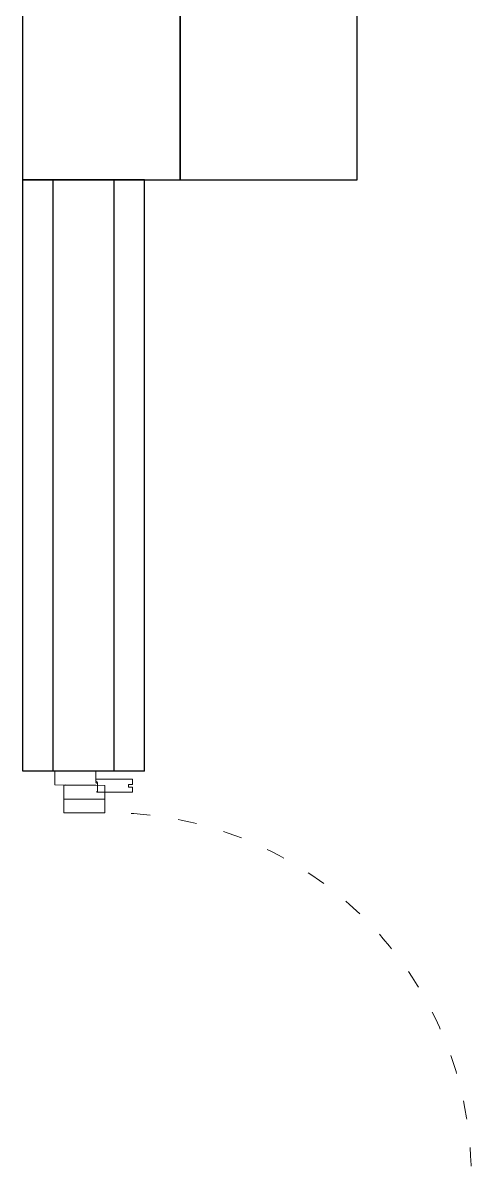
# Model space of a CAD drawing. Header units: millimetres. Extents: x 1531071 to 1560283, y -701792 to -691067.
# Drawn here: x 1553067.2 to 1553181.2, y -699300.5 to -699010.2 of the extents above; entities that cross this region are included whole.
import ezdxf

# ---------------------------------------------------------------- set-up
doc = ezdxf.new("R2010")
doc.units = ezdxf.units.MM
doc.header["$LTSCALE"] = 20
doc.header["$MEASUREMENT"] = 0
doc.linetypes.add('ACAD_ISO03W100', pattern=[30, 12, -18])
doc.layers.add('Qapi', color=5, linetype='Continuous', lineweight=13)

msp = doc.modelspace()

# ---------------------------------------------------------------- linework, layer by layer
at = {"color": 0, "lineweight": 30, "ltscale": 0.5}
for p, q in [((1553067.21, -699050.21), (1553067.21, -698780.21)), ((1553107.21, -699050.21), (1553107.21, -698945.21)), ((1553067.21, -699050.21), (1553107.21, -699050.21))]:
    msp.add_line(p, q, dxfattribs=at)
at = {"color": 5}
for p, q in [((1553067.21, -699200.69), (1553067.21, -699050.21)), ((1553098.15, -699050.21), (1553067.21, -699050.21)), ((1553074.95, -699200.69), (1553074.95, -699050.21)), ((1553090.42, -699200.69), (1553090.42, -699050.21)), ((1553098.15, -699200.69), (1553098.15, -699050.21)), ((1553098.15, -699200.69), (1553067.21, -699200.69))]:
    msp.add_line(p, q, dxfattribs=at)
at = {"ltscale": 0.5}
msp.add_lwpolyline([(1553107.21, -699050.21), (1553152.21, -699050.21), (1553152.21, -698945.21), (1553112.19, -698945.21), (1553107.21, -698945.21)], close=True, dxfattribs=at)
at = {"layer": 'Qapi'}
for p, q in [((1553075.32, -699204.2), (1553075.34, -699200.71)), ((1553075.34, -699200.71), (1553085.78, -699200.75)), ((1553085.78, -699200.75), (1553085.77, -699203.32)), ((1553085.77, -699203.14), (1553085.77, -699202.7)), ((1553085.77, -699202.7), (1553095.1, -699202.73)), ((1553095.1, -699202.73), (1553095.1, -699204.05)), ((1553082.98, -699204.22), (1553075.32, -699204.2)), ((1553077.63, -699204.27), (1553077.62, -699207.75)), ((1553077.62, -699207.75), (1553077.63, -699205.18)), ((1553077.63, -699204.27), (1553088.07, -699204.31)), ((1553078.11, -699204.2), (1553085.77, -699204.23)), ((1553086.04, -699205.83), (1553086.18, -699205.83)), ((1553086.04, -699205.83), (1553086.04, -699206.04)), ((1553086.04, -699206.04), (1553095.09, -699206.07)), ((1553086.17, -699203.45), (1553086.17, -699203.45)), ((1553086.18, -699205.83), (1553086.19, -699203.53)), ((1553088.07, -699204.31), (1553088.06, -699207.79)), ((1553088.06, -699207.79), (1553088.07, -699205.21)), ((1553094.1, -699204.05), (1553094.1, -699204.75)), ((1553095.1, -699204.05), (1553094.1, -699204.05)), ((1553095.09, -699204.75), (1553094.1, -699204.75)), ((1553095.09, -699204.75), (1553095.09, -699206.07)), ((1553077.62, -699207.75), (1553088.06, -699207.79)), ((1553088.06, -699207.79), (1553077.62, -699207.75)), ((1553088.06, -699207.79), (1553077.62, -699207.75)), ((1553088.06, -699207.79), (1553077.62, -699207.75)), ((1553077.62, -699207.75), (1553088.06, -699207.79)), ((1553077.62, -699207.75), (1553088.06, -699207.79)), ((1553077.62, -699207.81), (1553088.06, -699207.77)), ((1553088.06, -699207.77), (1553077.62, -699207.81)), ((1553088.06, -699207.77), (1553077.62, -699207.81)), ((1553088.06, -699207.77), (1553077.62, -699207.81)), ((1553077.62, -699207.81), (1553088.06, -699207.77)), ((1553077.62, -699207.81), (1553088.06, -699207.77)), ((1553077.62, -699207.81), (1553077.63, -699210.38)), ((1553077.63, -699211.29), (1553077.62, -699207.81)), ((1553088.07, -699211.25), (1553088.06, -699207.77)), ((1553088.06, -699207.77), (1553088.07, -699210.35)), ((1553077.63, -699211.29), (1553088.07, -699211.25))]:
    msp.add_line(p, q, dxfattribs=at)
msp.add_circle((1553085.98, -699203.53), 0.209, dxfattribs=at)
msp.add_arc((1553085.98, -699203.14), 0.209, 179.8233, 247.3639, dxfattribs=at)
at = {"layer": 'Qapi', "linetype": 'ACAD_ISO03W100', "lineweight": 0, "ltscale": 0.02}
msp.add_arc((1553088.92, -699303.55), 92.3, 353.9852, 90.5247, dxfattribs=at)

doc.saveas('drawing.dxf')
